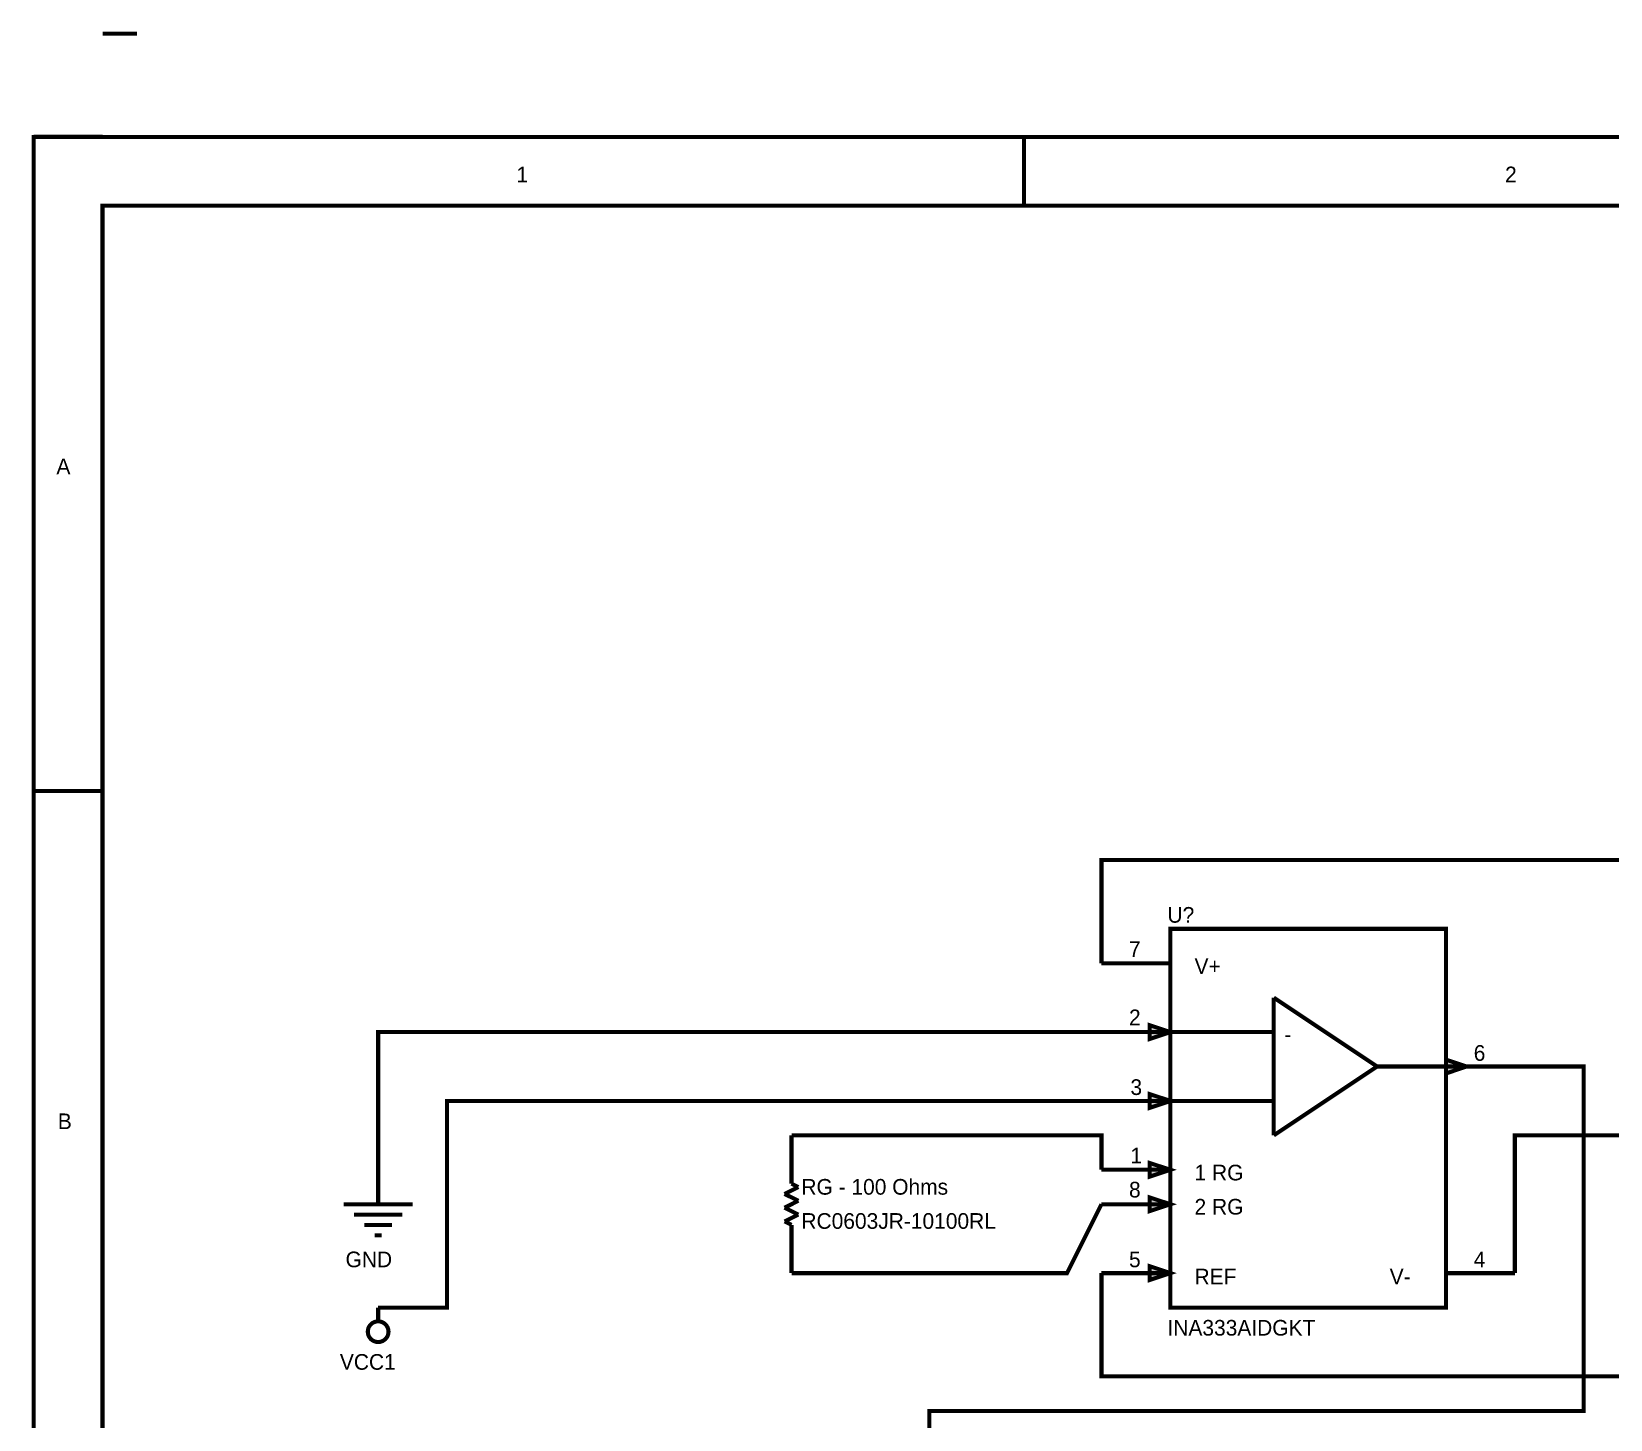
# Model space of a CAD drawing. Header units: inches. Extents: x 0 to 11.8, y 0 to 7.9.
# Drawn here: x -0.006 to 4.578, y 3.875 to 7.905 of the extents above; entities that cross this region are included whole.
import ezdxf

# ---------------------------------------------------------------- set-up
doc = ezdxf.new("R2010")
doc.units = ezdxf.units.IN
doc.header["$MEASUREMENT"] = 0
doc.layers.add('Sheet', color=255, linetype='Continuous')

msp = doc.modelspace()

# ---------------------------------------------------------------- linework, layer by layer
at = {"layer": 'Sheet'}
for points in [[(0.2, 7.8995, 0.0118, 0.0118, 0), (0.3001, 7.8995, 0.0118, 0.0118, 0)], [(0, 7.5997, 0.0118, 0.0118, 0), (0.2, 7.5997, 0.0118, 0.0118, 0)], [(2.875, 7.5997, 0.0118, 0.0118, 0), (2.875, 7.3997, 0.0118, 0.0118, 0)], [(0, 5.6997, 0.0118, 0.0118, 0), (0.2, 5.6997, 0.0118, 0.0118, 0)], [(3.1001, 5.1997, 0.0118, 0.0118, 0), (3.1001, 5.4997, 0.0118, 0.0118, 0), (5.7001, 5.4997, 0.0118, 0.0118, 0), (6.2002, 5.4997, 0.0118, 0.0118, 0)], [(3.3002, 5.1997, 0.0118, 0.0118, 0), (3.1001, 5.1997, 0.0118, 0.0118, 0)], [(3.6002, 5.0999, 0.0118, 0.0118, 0), (3.9, 4.8999, 0.0118, 0.0118, 0)], [(3.6002, 4.6999, 0.0118, 0.0118, 0), (3.6002, 5.0999, 0.0118, 0.0118, 0)], [(3.1001, 4.9999, 0.0118, 0.0118, 0), (1.0002, 4.9999, 0.0118, 0.0118, 0), (1.0002, 4.5999, 0.0118, 0.0118, 0)], [(3.3002, 4.9999, 0.0118, 0.0118, 0), (3.1001, 4.9999, 0.0118, 0.0118, 0)], [(3.3002, 4.9999, 0.0118, 0.0118, 0), (3.6002, 4.9999, 0.0118, 0.0118, 0)], [(4.3001, 4.8999, 0.0118, 0.0118, 0), (4.5001, 4.8999, 0.0118, 0.0118, 0), (4.5001, 3.8998, 0.0118, 0.0118, 0), (2.6, 3.8998, 0.0118, 0.0118, 0), (2.6, 3.6, 0.0118, 0.0118, 0), (2.8, 3.6, 0.0118, 0.0118, 0)], [(3.6002, 4.6999, 0.0118, 0.0118, 0), (3.9, 4.8999, 0.0118, 0.0118, 0)], [(3.9, 4.8999, 0.0118, 0.0118, 0), (4.1001, 4.8999, 0.0118, 0.0118, 0)], [(4.1001, 4.8999, 0.0118, 0.0118, 0), (4.3001, 4.8999, 0.0118, 0.0118, 0)], [(3.1001, 4.7999, 0.0118, 0.0118, 0), (1.2002, 4.7999, 0.0118, 0.0118, 0), (1.2002, 4.1998, 0.0118, 0.0118, 0), (1.0002, 4.1998, 0.0118, 0.0118, 0)], [(3.3002, 4.7999, 0.0118, 0.0118, 0), (3.1001, 4.7999, 0.0118, 0.0118, 0)], [(3.3002, 4.7999, 0.0118, 0.0118, 0), (3.6002, 4.7999, 0.0118, 0.0118, 0)], [(2.2002, 4.5999, 0.0118, 0.0118, 0), (2.2002, 4.6999, 0.0118, 0.0118, 0)], [(2.2002, 4.6999, 0.0118, 0.0118, 0), (3.1001, 4.6999, 0.0118, 0.0118, 0), (3.1001, 4.5999, 0.0118, 0.0118, 0)], [(4.3001, 4.2998, 0.0118, 0.0118, 0), (4.3001, 4.6999, 0.0118, 0.0118, 0), (5.7001, 4.6999, 0.0118, 0.0118, 0), (6.2002, 4.6999, 0.0118, 0.0118, 0)], [(1.0002, 4.5999, 0.0118, 0.0118, 0), (1.0002, 4.4998, 0.0118, 0.0118, 0)], [(2.2002, 4.5999, 0.0118, 0.0118, 0), (2.2002, 4.5598, 0.0118, 0.0118, 0)], [(3.3002, 4.5999, 0.0118, 0.0118, 0), (3.1001, 4.5999, 0.0118, 0.0118, 0)], [(2.2201, 4.5497, 0.0118, 0.0118, 0), (2.18, 4.5298, 0.0118, 0.0118, 0)], [(2.2002, 4.5598, 0.0118, 0.0118, 0), (2.2201, 4.5497, 0.0118, 0.0118, 0)], [(0.9002, 4.4998, 0.0118, 0.0118, 0), (1.1002, 4.4998, 0.0118, 0.0118, 0)], [(2.18, 4.5298, 0.0118, 0.0118, 0), (2.2201, 4.5099, 0.0118, 0.0118, 0)], [(2.2201, 4.5099, 0.0118, 0.0118, 0), (2.18, 4.4898, 0.0118, 0.0118, 0)], [(2.18, 4.4898, 0.0118, 0.0118, 0), (2.2201, 4.4699, 0.0118, 0.0118, 0)], [(3.1001, 4.4998, 0.0118, 0.0118, 0), (3.0001, 4.2998, 0.0118, 0.0118, 0), (2.2002, 4.2998, 0.0118, 0.0118, 0)], [(3.3002, 4.4998, 0.0118, 0.0118, 0), (3.1001, 4.4998, 0.0118, 0.0118, 0)], [(0.9302, 4.4699, 0.0118, 0.0118, 0), (1.0702, 4.4699, 0.0118, 0.0118, 0)], [(2.2201, 4.4699, 0.0118, 0.0118, 0), (2.18, 4.45, 0.0118, 0.0118, 0)], [(2.18, 4.45, 0.0118, 0.0118, 0), (2.2002, 4.4399, 0.0118, 0.0118, 0)], [(0.9601, 4.4399, 0.0118, 0.0118, 0), (1.04, 4.4399, 0.0118, 0.0118, 0)], [(0.9901, 4.4099, 0.0118, 0.0118, 0), (1.01, 4.4099, 0.0118, 0.0118, 0)], [(2.2002, 4.4399, 0.0118, 0.0118, 0), (2.2002, 4.3998, 0.0118, 0.0118, 0)], [(2.2002, 4.3998, 0.0118, 0.0118, 0), (2.2002, 4.2998, 0.0118, 0.0118, 0)], [(3.3002, 4.2998, 0.0118, 0.0118, 0), (3.1001, 4.2998, 0.0118, 0.0118, 0)], [(3.1001, 4.2998, 0.0118, 0.0118, 0), (3.1001, 3.9998, 0.0118, 0.0118, 0), (6.2002, 3.9998, 0.0118, 0.0118, 0)], [(4.1001, 4.2998, 0.0118, 0.0118, 0), (4.3001, 4.2998, 0.0118, 0.0118, 0)], [(1.0002, 4.1998, 0.0118, 0.0118, 0), (1.0002, 4.1597, 0.0118, 0.0118, 0)], [(0.9702, 4.1298, 0.0118, 0.0118, 0), (0.9702, 4.1313, 0.0118, 0.0118, 0), (0.9705, 4.1329, 0.0118, 0.0118, 0), (0.9705, 4.1344, 0.0118, 0.0118, 0), (0.9707, 4.1357, 0.0118, 0.0118, 0), (0.9713, 4.1373, 0.0118, 0.0118, 0), (0.9715, 4.1385, 0.0118, 0.0118, 0), (0.972, 4.1401, 0.0118, 0.0118, 0), (0.9725, 4.1414, 0.0118, 0.0118, 0), (0.9731, 4.1427, 0.0118, 0.0118, 0), (0.9738, 4.144, 0.0118, 0.0118, 0), (0.9746, 4.1453, 0.0118, 0.0118, 0), (0.9754, 4.1466, 0.0118, 0.0118, 0), (0.9762, 4.1476, 0.0118, 0.0118, 0), (0.9772, 4.1489, 0.0118, 0.0118, 0), (0.978, 4.1499, 0.0118, 0.0118, 0), (0.979, 4.151, 0.0118, 0.0118, 0), (0.98, 4.152, 0.0118, 0.0118, 0), (0.9811, 4.1528, 0.0118, 0.0118, 0), (0.9824, 4.1538, 0.0118, 0.0118, 0), (0.9834, 4.1546, 0.0118, 0.0118, 0), (0.9847, 4.1553, 0.0118, 0.0118, 0), (0.986, 4.1561, 0.0118, 0.0118, 0), (0.9873, 4.1569, 0.0118, 0.0118, 0), (0.9886, 4.1574, 0.0118, 0.0118, 0), (0.9899, 4.1579, 0.0118, 0.0118, 0), (0.9914, 4.1584, 0.0118, 0.0118, 0), (0.9927, 4.1587, 0.0118, 0.0118, 0), (0.9943, 4.1592, 0.0118, 0.0118, 0), (0.9956, 4.1595, 0.0118, 0.0118, 0), (0.9971, 4.1595, 0.0118, 0.0118, 0), (0.9987, 4.1597, 0.0118, 0.0118, 0), (1.0002, 4.1597, 0.0118, 0.0118, 0)], [(1.0002, 4.0998, 0.0118, 0.0118, 0), (0.9987, 4.0998, 0.0118, 0.0118, 0), (0.9971, 4.1, 0.0118, 0.0118, 0), (0.9956, 4.1, 0.0118, 0.0118, 0), (0.9943, 4.1003, 0.0118, 0.0118, 0), (0.9927, 4.1008, 0.0118, 0.0118, 0), (0.9914, 4.1011, 0.0118, 0.0118, 0), (0.9899, 4.1016, 0.0118, 0.0118, 0), (0.9886, 4.1021, 0.0118, 0.0118, 0), (0.9873, 4.1026, 0.0118, 0.0118, 0), (0.986, 4.1034, 0.0118, 0.0118, 0), (0.9847, 4.1042, 0.0118, 0.0118, 0), (0.9834, 4.105, 0.0118, 0.0118, 0), (0.9824, 4.1057, 0.0118, 0.0118, 0), (0.9811, 4.1068, 0.0118, 0.0118, 0), (0.98, 4.1075, 0.0118, 0.0118, 0), (0.979, 4.1086, 0.0118, 0.0118, 0), (0.978, 4.1096, 0.0118, 0.0118, 0), (0.9772, 4.1106, 0.0118, 0.0118, 0), (0.9762, 4.1119, 0.0118, 0.0118, 0), (0.9754, 4.113, 0.0118, 0.0118, 0), (0.9746, 4.1143, 0.0118, 0.0118, 0), (0.9738, 4.1155, 0.0118, 0.0118, 0), (0.9731, 4.1168, 0.0118, 0.0118, 0), (0.9725, 4.1181, 0.0118, 0.0118, 0), (0.972, 4.1194, 0.0118, 0.0118, 0), (0.9715, 4.121, 0.0118, 0.0118, 0), (0.9713, 4.1223, 0.0118, 0.0118, 0), (0.9707, 4.1238, 0.0118, 0.0118, 0), (0.9705, 4.1251, 0.0118, 0.0118, 0), (0.9705, 4.1267, 0.0118, 0.0118, 0), (0.9702, 4.1282, 0.0118, 0.0118, 0), (0.9702, 4.1298, 0.0118, 0.0118, 0)], [(0.9702, 4.1298, 0.0118, 0.0118, 0), (0.9702, 4.1298, 0.0118, 0.0118, 0)], [(1.0002, 4.1597, 0.0118, 0.0118, 0), (1.0002, 4.1597, 0.0118, 0.0118, 0)], [(1.0002, 4.1597, 0.0118, 0.0118, 0), (1.0018, 4.1597, 0.0118, 0.0118, 0), (1.0033, 4.1595, 0.0118, 0.0118, 0), (1.0049, 4.1595, 0.0118, 0.0118, 0), (1.0061, 4.1592, 0.0118, 0.0118, 0), (1.0077, 4.1587, 0.0118, 0.0118, 0), (1.009, 4.1584, 0.0118, 0.0118, 0), (1.0105, 4.1579, 0.0118, 0.0118, 0), (1.0118, 4.1574, 0.0118, 0.0118, 0), (1.0131, 4.1569, 0.0118, 0.0118, 0), (1.0144, 4.1561, 0.0118, 0.0118, 0), (1.0157, 4.1553, 0.0118, 0.0118, 0), (1.017, 4.1546, 0.0118, 0.0118, 0), (1.018, 4.1538, 0.0118, 0.0118, 0), (1.0193, 4.1528, 0.0118, 0.0118, 0), (1.0204, 4.152, 0.0118, 0.0118, 0), (1.0214, 4.151, 0.0118, 0.0118, 0), (1.0224, 4.1499, 0.0118, 0.0118, 0), (1.0232, 4.1489, 0.0118, 0.0118, 0), (1.0242, 4.1476, 0.0118, 0.0118, 0), (1.025, 4.1466, 0.0118, 0.0118, 0), (1.0258, 4.1453, 0.0118, 0.0118, 0), (1.0266, 4.144, 0.0118, 0.0118, 0), (1.0273, 4.1427, 0.0118, 0.0118, 0), (1.0279, 4.1414, 0.0118, 0.0118, 0), (1.0284, 4.1401, 0.0118, 0.0118, 0), (1.0289, 4.1385, 0.0118, 0.0118, 0), (1.0291, 4.1373, 0.0118, 0.0118, 0), (1.0297, 4.1357, 0.0118, 0.0118, 0), (1.0299, 4.1344, 0.0118, 0.0118, 0), (1.0299, 4.1329, 0.0118, 0.0118, 0), (1.0302, 4.1313, 0.0118, 0.0118, 0), (1.0302, 4.1298, 0.0118, 0.0118, 0)], [(1.0302, 4.1298, 0.0118, 0.0118, 0), (1.0302, 4.1282, 0.0118, 0.0118, 0), (1.0299, 4.1267, 0.0118, 0.0118, 0), (1.0299, 4.1251, 0.0118, 0.0118, 0), (1.0297, 4.1238, 0.0118, 0.0118, 0), (1.0291, 4.1223, 0.0118, 0.0118, 0), (1.0289, 4.121, 0.0118, 0.0118, 0), (1.0284, 4.1194, 0.0118, 0.0118, 0), (1.0279, 4.1181, 0.0118, 0.0118, 0), (1.0273, 4.1168, 0.0118, 0.0118, 0), (1.0266, 4.1155, 0.0118, 0.0118, 0), (1.0258, 4.1143, 0.0118, 0.0118, 0), (1.025, 4.113, 0.0118, 0.0118, 0), (1.0242, 4.1119, 0.0118, 0.0118, 0), (1.0232, 4.1106, 0.0118, 0.0118, 0), (1.0224, 4.1096, 0.0118, 0.0118, 0), (1.0214, 4.1086, 0.0118, 0.0118, 0), (1.0204, 4.1075, 0.0118, 0.0118, 0), (1.0193, 4.1068, 0.0118, 0.0118, 0), (1.018, 4.1057, 0.0118, 0.0118, 0), (1.017, 4.105, 0.0118, 0.0118, 0), (1.0157, 4.1042, 0.0118, 0.0118, 0), (1.0144, 4.1034, 0.0118, 0.0118, 0), (1.0131, 4.1026, 0.0118, 0.0118, 0), (1.0118, 4.1021, 0.0118, 0.0118, 0), (1.0105, 4.1016, 0.0118, 0.0118, 0), (1.009, 4.1011, 0.0118, 0.0118, 0), (1.0077, 4.1008, 0.0118, 0.0118, 0), (1.0061, 4.1003, 0.0118, 0.0118, 0), (1.0049, 4.1, 0.0118, 0.0118, 0), (1.0033, 4.1, 0.0118, 0.0118, 0), (1.0018, 4.0998, 0.0118, 0.0118, 0), (1.0002, 4.0998, 0.0118, 0.0118, 0)], [(1.0302, 4.1298, 0.0118, 0.0118, 0), (1.0302, 4.1298, 0.0118, 0.0118, 0), (1.0302, 4.1298, 0.0118, 0.0118, 0), (1.0302, 4.1298, 0.0118, 0.0118, 0), (1.0302, 4.1298, 0.0118, 0.0118, 0), (1.0302, 4.1298, 0.0118, 0.0118, 0), (1.0302, 4.1298, 0.0118, 0.0118, 0), (1.0302, 4.1298, 0.0118, 0.0118, 0), (1.0302, 4.1298, 0.0118, 0.0118, 0), (1.0302, 4.1298, 0.0118, 0.0118, 0), (1.0302, 4.1298, 0.0118, 0.0118, 0), (1.0302, 4.1298, 0.0118, 0.0118, 0), (1.0302, 4.1298, 0.0118, 0.0118, 0), (1.0302, 4.1298, 0.0118, 0.0118, 0), (1.0302, 4.1298, 0.0118, 0.0118, 0), (1.0302, 4.1298, 0.0118, 0.0118, 0), (1.0302, 4.1298, 0.0118, 0.0118, 0), (1.0302, 4.1298, 0.0118, 0.0118, 0), (1.0302, 4.1298, 0.0118, 0.0118, 0), (1.0302, 4.1298, 0.0118, 0.0118, 0), (1.0302, 4.1298, 0.0118, 0.0118, 0), (1.0302, 4.1298, 0.0118, 0.0118, 0), (1.0302, 4.1298, 0.0118, 0.0118, 0), (1.0302, 4.1298, 0.0118, 0.0118, 0), (1.0302, 4.1298, 0.0118, 0.0118, 0), (1.0302, 4.1298, 0.0118, 0.0118, 0), (1.0302, 4.1298, 0.0118, 0.0118, 0), (1.0302, 4.1298, 0.0118, 0.0118, 0), (1.0302, 4.1298, 0.0118, 0.0118, 0), (1.0302, 4.1298, 0.0118, 0.0118, 0), (1.0302, 4.1298, 0.0118, 0.0118, 0), (1.0302, 4.1298, 0.0118, 0.0118, 0), (1.0302, 4.1298, 0.0118, 0.0118, 0)], [(1.0302, 4.1298, 0.0118, 0.0118, 0), (1.0302, 4.1298, 0.0118, 0.0118, 0)]]:
    msp.add_lwpolyline(points, format="xyseb", dxfattribs=at)
for points in [[(0, 7.5995, 0.0118, 0.0118, 0), (11.5, 7.5995, 0.0118, 0.0118, 0), (11.5, 0, 0.0118, 0.0118, 0), (0, 0, 0.0118, 0.0118, 0), (0, 7.5995, 0.0118, 0.0118, 0)], [(0, 7.5995, 0.0039, 0.0039, 0), (0, 0, 0.0039, 0.0039, 0), (11.5, 0, 0.0039, 0.0039, 0), (11.5, 7.5995, 0.0039, 0.0039, 0), (0, 7.5995, 0.0039, 0.0039, 0), (0, 7.5995, 0.0039, 0.0039, 0)], [(0.2, 7.3995, 0.0118, 0.0118, 0), (11.3005, 7.3995, 0.0118, 0.0118, 0), (11.3005, 0.2, 0.0118, 0.0118, 0), (0.2, 0.2, 0.0118, 0.0118, 0), (0.2, 7.3995, 0.0118, 0.0118, 0)], [(0.2, 7.3995, 0.0039, 0.0039, 0), (0.2, 0.2, 0.0039, 0.0039, 0), (11.3005, 0.2, 0.0039, 0.0039, 0), (11.3005, 7.3995, 0.0039, 0.0039, 0), (0.2, 7.3995, 0.0039, 0.0039, 0), (0.2, 7.3995, 0.0039, 0.0039, 0)], [(3.3002, 5.2997, 0.0118, 0.0118, 0), (4.1001, 5.2997, 0.0118, 0.0118, 0), (4.1001, 4.1998, 0.0118, 0.0118, 0), (3.3002, 4.1998, 0.0118, 0.0118, 0), (3.3002, 5.2997, 0.0118, 0.0118, 0)], [(3.3002, 5.2997, 0.0039, 0.0039, 0), (3.3002, 4.1998, 0.0039, 0.0039, 0), (4.1001, 4.1998, 0.0039, 0.0039, 0), (4.1001, 5.2997, 0.0039, 0.0039, 0), (3.3002, 5.2997, 0.0039, 0.0039, 0), (3.3002, 5.2997, 0.0039, 0.0039, 0)], [(3.2402, 5.0198, 0.0118, 0.0118, 0), (3.3002, 4.9999, 0.0118, 0.0118, 0), (3.2402, 4.9797, 0.0118, 0.0118, 0), (3.2402, 5.0198, 0.0118, 0.0118, 0)], [(3.2402, 5.0198, 0.0039, 0.0039, 0), (3.3002, 4.9999, 0.0039, 0.0039, 0), (3.2402, 4.9797, 0.0039, 0.0039, 0), (3.2402, 5.0198, 0.0039, 0.0039, 0)], [(4.16, 4.8999, 0.0118, 0.0118, 0), (4.1001, 4.9198, 0.0118, 0.0118, 0), (4.1001, 4.8797, 0.0118, 0.0118, 0), (4.16, 4.8999, 0.0118, 0.0118, 0)], [(4.16, 4.8999, 0.0039, 0.0039, 0), (4.1001, 4.9198, 0.0039, 0.0039, 0), (4.1001, 4.8797, 0.0039, 0.0039, 0), (4.16, 4.8999, 0.0039, 0.0039, 0)], [(3.2402, 4.8198, 0.0118, 0.0118, 0), (3.3002, 4.7999, 0.0118, 0.0118, 0), (3.2402, 4.7797, 0.0118, 0.0118, 0), (3.2402, 4.8198, 0.0118, 0.0118, 0)], [(3.2402, 4.8198, 0.0039, 0.0039, 0), (3.3002, 4.7999, 0.0039, 0.0039, 0), (3.2402, 4.7797, 0.0039, 0.0039, 0), (3.2402, 4.8198, 0.0039, 0.0039, 0)], [(3.2402, 4.6197, 0.0118, 0.0118, 0), (3.3002, 4.5999, 0.0118, 0.0118, 0), (3.2402, 4.58, 0.0118, 0.0118, 0), (3.2402, 4.6197, 0.0118, 0.0118, 0)], [(3.2402, 4.6197, 0.0039, 0.0039, 0), (3.3002, 4.5999, 0.0039, 0.0039, 0), (3.2402, 4.58, 0.0039, 0.0039, 0), (3.2402, 4.6197, 0.0039, 0.0039, 0)], [(3.2402, 4.5197, 0.0118, 0.0118, 0), (3.3002, 4.4998, 0.0118, 0.0118, 0), (3.2402, 4.4799, 0.0118, 0.0118, 0), (3.2402, 4.5197, 0.0118, 0.0118, 0)], [(3.2402, 4.5197, 0.0039, 0.0039, 0), (3.3002, 4.4998, 0.0039, 0.0039, 0), (3.2402, 4.4799, 0.0039, 0.0039, 0), (3.2402, 4.5197, 0.0039, 0.0039, 0)], [(3.2402, 4.32, 0.0118, 0.0118, 0), (3.3002, 4.2998, 0.0118, 0.0118, 0), (3.2402, 4.2799, 0.0118, 0.0118, 0), (3.2402, 4.32, 0.0118, 0.0118, 0)], [(3.2402, 4.32, 0.0039, 0.0039, 0), (3.3002, 4.2998, 0.0039, 0.0039, 0), (3.2402, 4.2799, 0.0039, 0.0039, 0), (3.2402, 4.32, 0.0039, 0.0039, 0)]]:
    msp.add_lwpolyline(points, format="xyseb", close=True, dxfattribs=at)
for points in [[(3.238, 4.9773), (3.3062, 5), (3.238, 5.0227)], [(4.098, 4.8773), (4.1662, 4.9), (4.098, 4.9227)], [(3.238, 4.7773), (3.3062, 4.8), (3.238, 4.8227)], [(3.238, 4.5773), (3.3062, 4.6), (3.238, 4.6227)], [(3.238, 4.4773), (3.3062, 4.5), (3.238, 4.5227)], [(3.238, 4.2773), (3.3062, 4.3), (3.238, 4.3227)]]:
    msp.add_solid(points, dxfattribs=at)

# ---------------------------------------------------------------- texts
for s, height, p in [('1', 0.0455, (1.4018, 7.4677)), ('2', 0.0455, (4.2717, 7.4677)), ('A', 0.0455, (0.0662, 6.62)), ('U?', 0.04548, (3.2916, 5.3175)), ('7', 0.0455, (3.18, 5.2183)), ('V+', 0.04548, (3.3702, 5.1687)), ('2', 0.0455, (3.18, 5.0198)), ('-', 0.0455, (3.6307, 4.9702)), ('6', 0.0455, (4.1807, 4.9164)), ('3', 0.0455, (3.1841, 4.8172)), ('B', 0.0455, (0.0703, 4.718)), ('1', 0.0455, (3.1841, 4.6187)), ('1 RG', 0.04548, (3.3702, 4.5691)), ('RG - 100 Ohms', 0.045484, (2.2289, 4.5277)), ('8', 0.0455, (3.18, 4.5195)), ('2 RG', 0.04548, (3.3702, 4.4699)), ('RC0603JR-10100RL', 0.045484, (2.2289, 4.4285)), ('GND', 0.04548, (0.9056, 4.3169)), ('5', 0.0455, (3.18, 4.3169)), ('4', 0.0455, (4.1807, 4.3169)), ('REF', 0.04548, (3.3702, 4.2672)), ('V-', 0.04548, (3.9367, 4.2672)), ('INA333AIDGKT', 0.045484, (3.2916, 4.1184)), ('VCC1', 0.04548, (0.8891, 4.0192))]:
    msp.add_text(s, height=height, dxfattribs=at).set_placement(p)

doc.saveas('drawing.dxf')
